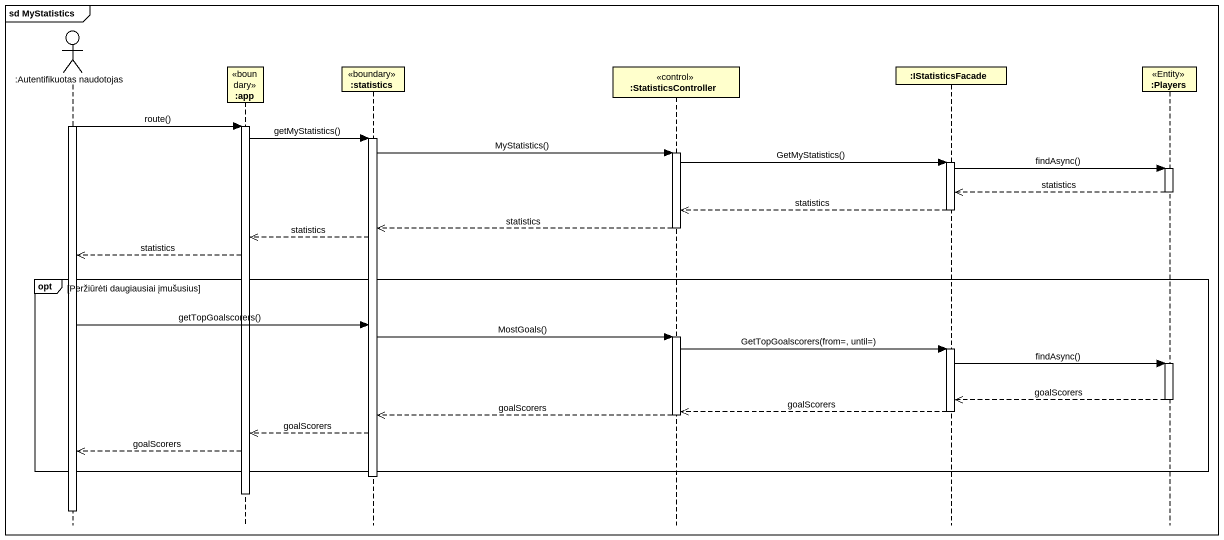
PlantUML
@startuml
mainframe sd MyStatistics
hide footbox
actor ":Autentifikuotas naudotojas" as Autentifikuotas_naudotojas
participant ":app" as app <<boundary>>
participant ":statistics" as statistics <<boundary>>
participant ":StatisticsController" as StatisticsController <<control>>
participant ":IStatisticsFacade" as IStatisticsFacade
participant ":Players" as Players <<Entity>>

activate Autentifikuotas_naudotojas
Autentifikuotas_naudotojas -> app : route()
activate app
app -> statistics : getMyStatistics()
activate statistics
statistics -> StatisticsController : MyStatistics()
activate StatisticsController
StatisticsController -> IStatisticsFacade : GetMyStatistics()
activate IStatisticsFacade
IStatisticsFacade -> Players : findAsync()
activate Players
Players -->> IStatisticsFacade : statistics
deactivate Players
IStatisticsFacade -->> StatisticsController : statistics
deactivate IStatisticsFacade
StatisticsController -->> statistics : statistics
deactivate StatisticsController
statistics -->> app : statistics
app -->> Autentifikuotas_naudotojas : statistics
opt Peržiūrėti daugiausiai įmušusius
  Autentifikuotas_naudotojas -> statistics : getTopGoalscorers()
  statistics -> StatisticsController : MostGoals()
  activate StatisticsController
  StatisticsController -> IStatisticsFacade : GetTopGoalscorers(from=, until=)
  activate IStatisticsFacade
  IStatisticsFacade -> Players : findAsync()
  activate Players
  Players -->> IStatisticsFacade : goalScorers
  deactivate Players
  IStatisticsFacade -->> StatisticsController : goalScorers
  deactivate IStatisticsFacade
  StatisticsController -->> statistics : goalScorers
  deactivate StatisticsController
  statistics -->> app : goalScorers
  app -->> Autentifikuotas_naudotojas : goalScorers
end
deactivate statistics
deactivate app
deactivate Autentifikuotas_naudotojas
@enduml
